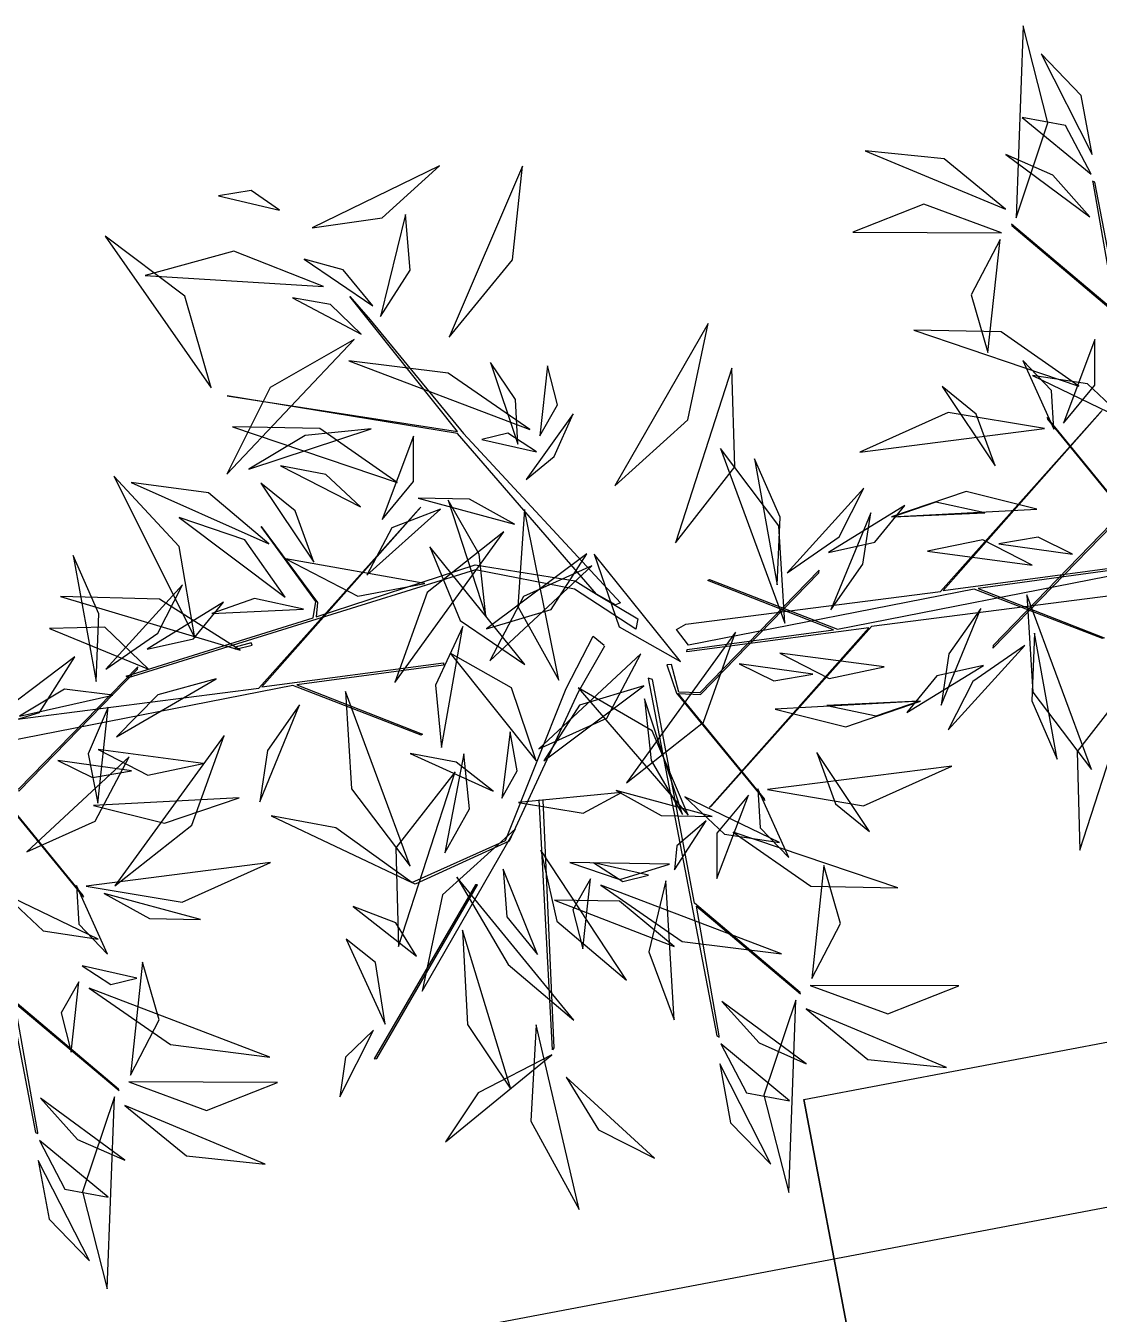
# Model space of a CAD drawing. Header units: centimetres. Extents: x 197412 to 267601, y -375791 to -305433.
# Drawn here: x 206212 to 207327, y -317292 to -315953 of the extents above; entities that cross this region are included whole.
import ezdxf

# ---------------------------------------------------------------- set-up
doc = ezdxf.new("R2010")
doc.units = ezdxf.units.CM
doc.linetypes.add('Style de ligne -6', pattern=[1.04164, 0.625, -0.20828, 0.06943, -0.13893])
doc.layers.add('3-BAT C-Niveau 0', color=250, linetype='Continuous')

# ---------------------------------------------------------------- blocks, each defined once
blk = doc.blocks.new('Groupe-244-1')
at = {"linetype": 'Continuous', "flags": 128}
for points in [[(12418.08, -44444.82), (12401.54, -44463.51), (12420.44, -44460.99), (12420.42, -44461.23), (12405.19, -44463.3), (12418.26, -44468.42), (12418.1, -44468.51), (12404.77, -44463.36), (12375.09, -44469.19), (12373.83, -44467.58), (12374.8, -44467.02), (12401.25, -44463.62), (12417.89, -44444.99)], [(12372.84, -44471.23), (12373.85, -44474.18), (12383.01, -44485.35), (12382.98, -44485.17), (12374.02, -44474.22), (12376.34, -44474.32), (12388.62, -44461.66), (12388.66, -44461.4), (12376.26, -44474.14), (12374.08, -44474.08), (12373.32, -44471.22)]]:
    blk.add_lwpolyline(points, close=True, dxfattribs=at)
blk.add_lwpolyline([(12378.26, -44509.81), (12375.9, -44496.33), (12386.73, -44505.45), (12386.67, -44505.31), (12375.69, -44496.02), (12371.34, -44472.76), (12370.89, -44472.63), (12378.04, -44509.8), (12378.28, -44509.92), (12378.27, -44509.85)], dxfattribs=at)
at = {"linetype": 'Continuous'}
for points in [[(12415.63, -44442.26, -207.25), (12407.57, -44436.64, -205.29), (12398.5, -44436.47, -201.98), (12398.5, -44436.47, -201.98), (12415.63, -44442.26, -207.25)], [(12414.04, -44446.11, -215.21), (12417.31, -44442.16, -213.09), (12417.31, -44437.43, -210.46), (12417.31, -44437.43, -210.46), (12414.04, -44446.11, -215.21)], [(12406.95, -44450.54, -210.84), (12405, -44445.21, -209.98), (12401.45, -44442.32, -207.2), (12401.45, -44442.32, -207.2), (12406.95, -44450.54, -210.84)], [(12424.84, -44456.13, -200.44), (12424.14, -44449.72, -199.26), (12420.9, -44444.11, -200.49), (12420.9, -44444.11, -200.49), (12424.84, -44456.13, -200.44)], [(12384.32, -44462.93, -183.78), (12384.6, -44455.9, -183.14), (12381.95, -44449.84, -184.94), (12381.95, -44449.84, -184.94), (12384.32, -44462.93, -183.78)], [(12424.91, -44457.48, -200.73), (12431.61, -44455.47, -197.34), (12435.31, -44449.68, -193.77), (12435.31, -44449.68, -193.77), (12424.91, -44457.48, -200.73)], [(12424.91, -44457.48, -200.73), (12431.61, -44455.47, -197.34), (12435.31, -44449.68, -193.77), (12435.31, -44449.68, -193.77), (12424.91, -44457.48, -200.73)], [(12385.33, -44461.66, -176.88), (12390.74, -44457.93, -176.9), (12393.3, -44452.89, -174.04), (12393.3, -44452.89, -174.04), (12385.33, -44461.66, -176.88)], [(12389.63, -44459.58, -161.32), (12394.46, -44458.5, -161.24), (12397.57, -44454.68, -160.95), (12397.57, -44454.68, -160.95), (12389.63, -44459.58, -161.32)], [(12405.88, -44455.43, -223.21), (12400.78, -44454.33, -222.61), (12396.35, -44455.87, -220.88), (12396.35, -44455.87, -220.88), (12405.88, -44455.43, -223.21)], [(12405.88, -44455.43, -223.21), (12400.78, -44454.33, -222.61), (12396.35, -44455.87, -220.88), (12396.35, -44455.87, -220.88), (12405.88, -44455.43, -223.21)], [(12439.45, -44473.46, -204.31), (12447.44, -44467.16, -204.16), (12450.79, -44457.82, -202.67), (12450.79, -44457.82, -202.67), (12439.45, -44473.46, -204.31)], [(12430.07, -44471.17, -210.57), (12427.49, -44463.6, -206.9), (12421.12, -44460.01, -202.54), (12421.12, -44460.01, -202.54), (12430.07, -44471.17, -210.57)], [(12430.32, -44469.95, -217.22), (12437.4, -44466.76, -219.34), (12440.93, -44460.05, -221.55), (12440.93, -44460.05, -221.55), (12430.32, -44469.95, -217.22)], [(12371.74, -44468.19, -200.73), (12378.43, -44466.18, -197.34), (12382.13, -44460.39, -193.77), (12382.13, -44460.39, -193.77), (12371.74, -44468.19, -200.73)], [(12371.74, -44468.19, -200.73), (12378.43, -44466.18, -197.34), (12382.13, -44460.39, -193.77), (12382.13, -44460.39, -193.77), (12371.74, -44468.19, -200.73)], [(12410.25, -44463.97, -225.36), (12410.88, -44474.09, -224.7), (12416.96, -44482.13, -224), (12416.96, -44482.13, -224), (12410.25, -44463.97, -225.36)], [(12405.47, -44465.38, -228.81), (12402.15, -44470.12, -229.15), (12401.35, -44475.44, -227.32), (12401.35, -44475.44, -227.32), (12405.47, -44465.38, -228.81)], [(12386.27, -44484.17, -204.31), (12394.26, -44477.87, -204.16), (12397.62, -44468.54, -202.67), (12397.62, -44468.54, -202.67), (12386.27, -44484.17, -204.31)], [(12377.14, -44480.66, -217.22), (12384.23, -44477.47, -219.34), (12387.76, -44470.76, -221.55), (12387.76, -44470.76, -221.55), (12377.14, -44480.66, -217.22)], [(12384.56, -44470.02, -186.16), (12389.7, -44472.66, -185.75), (12395.44, -44471.45, -185.13), (12395.44, -44471.45, -185.13), (12384.56, -44470.02, -186.16)], [(12380.35, -44471.15, -197.01), (12383.94, -44472.91, -196.39), (12388.02, -44472.22, -196.61), (12388.02, -44472.22, -196.61), (12380.35, -44471.15, -197.01)], [(12421.63, -44472.32, -220.85), (12415.47, -44480.24, -221.31), (12415.75, -44490.5, -222.56), (12415.75, -44490.5, -222.56), (12421.63, -44472.32, -220.85)], [(12438.36, -44474.26, -204.62), (12443.05, -44476.88, -205.07), (12448.35, -44476.96, -204.23), (12448.35, -44476.96, -204.23), (12438.36, -44474.26, -204.62)], [(12384.07, -44475.84, -247.3), (12391.43, -44477.67, -244.69), (12399.19, -44475.02, -243.35), (12399.19, -44475.02, -243.35), (12384.07, -44475.84, -247.3)], [(12384.07, -44475.84, -247.3), (12391.43, -44477.67, -244.69), (12399.19, -44475.02, -243.35), (12399.19, -44475.02, -243.35), (12384.07, -44475.84, -247.3)], [(12427.92, -44478.26, -220.09), (12420.33, -44485.13, -220.53), (12418.22, -44495.14, -219.34), (12418.22, -44495.14, -219.34), (12427.92, -44478.26, -220.09)], [(12383.29, -44484.21, -179.52), (12393.27, -44485.88, -178.73), (12402.45, -44481.76, -177.91), (12402.45, -44481.76, -177.91), (12383.29, -44484.21, -179.52)], [(12436.05, -44481.79, -212.09), (12439.05, -44483.72, -209.87), (12441.73, -44483.08, -207.1), (12441.73, -44483.08, -207.1), (12436.05, -44481.79, -212.09)], [(12436.05, -44481.79, -212.09), (12439.05, -44483.72, -209.87), (12441.73, -44483.08, -207.1), (12441.73, -44483.08, -207.1), (12436.05, -44481.79, -212.09)], [(12382.3, -44484.13, -179.83), (12382.55, -44488.17, -178.67), (12385.52, -44491.27, -177.99), (12385.52, -44491.27, -177.99), (12382.3, -44484.13, -179.83)], [(12435.71, -44483.45, -213.12), (12433.87, -44486.68, -210.71), (12434.91, -44490.74, -208.62), (12434.91, -44490.74, -208.62), (12435.71, -44483.45, -213.12)], [(12435.71, -44483.45, -213.12), (12433.87, -44486.68, -210.71), (12434.91, -44490.74, -208.62), (12434.91, -44490.74, -208.62), (12435.71, -44483.45, -213.12)], [(12436.77, -44484.1, -212.64), (12445.23, -44489.95, -211.07), (12455.56, -44491.25, -212.06), (12455.56, -44491.25, -212.06), (12436.77, -44484.1, -212.64)], [(12436.77, -44484.1, -212.64), (12445.23, -44489.95, -211.07), (12455.56, -44491.25, -212.06), (12455.56, -44491.25, -212.06), (12436.77, -44484.1, -212.64)], [(12374.7, -44484.97, -207.06), (12378.82, -44488.85, -208.24), (12384.53, -44489.71, -209.24), (12384.53, -44489.71, -209.24), (12374.7, -44484.97, -207.06)], [(12385.18, -44484.97, -204.62), (12389.87, -44487.59, -205.07), (12395.17, -44487.67, -204.23), (12395.17, -44487.67, -204.23), (12385.18, -44484.97, -204.62)], [(12387.89, -44503.85, -181.99), (12390.89, -44498.11, -181.12), (12389.16, -44492.11, -179.03), (12389.16, -44492.11, -179.03), (12387.89, -44503.85, -181.99)], [(12382.87, -44492.5, -212.09), (12385.87, -44494.43, -209.87), (12388.56, -44493.79, -207.1), (12388.56, -44493.79, -207.1), (12382.87, -44492.5, -212.09)], [(12382.87, -44492.5, -212.09), (12385.87, -44494.43, -209.87), (12388.56, -44493.79, -207.1), (12388.56, -44493.79, -207.1), (12382.87, -44492.5, -212.09)], [(12382.54, -44494.16, -213.12), (12380.69, -44497.39, -210.71), (12381.74, -44501.45, -208.62), (12381.74, -44501.45, -208.62), (12382.54, -44494.16, -213.12)], [(12382.54, -44494.16, -213.12), (12380.69, -44497.39, -210.71), (12381.74, -44501.45, -208.62), (12381.74, -44501.45, -208.62), (12382.54, -44494.16, -213.12)], [(12383.6, -44494.81, -212.64), (12392.05, -44500.66, -211.07), (12402.38, -44501.97, -212.06), (12402.38, -44501.97, -212.06), (12383.6, -44494.81, -212.64)], [(12383.6, -44494.81, -212.64), (12392.05, -44500.66, -211.07), (12402.38, -44501.97, -212.06), (12402.38, -44501.97, -212.06), (12383.6, -44494.81, -212.64)], [(12387.73, -44504.55, -182.25), (12395.8, -44507.52, -178.08), (12403.19, -44504.61, -173.29), (12403.19, -44504.61, -173.29), (12387.73, -44504.55, -182.25)], [(12378.56, -44506.23, -186.97), (12382.41, -44510.53, -187.38), (12387.3, -44512.7, -185.5), (12387.3, -44512.7, -185.5), (12378.56, -44506.23, -186.97)], [(12386.23, -44506.1, -186.41), (12382.93, -44515.97, -187.61), (12385.49, -44526.07, -186.97), (12385.49, -44526.07, -186.97), (12386.23, -44506.1, -186.41)], [(12387.32, -44507, -186.4), (12393.71, -44512.25, -186.75), (12401.91, -44513.09, -187), (12401.91, -44513.09, -187), (12387.32, -44507, -186.4)], [(12378.44, -44510.64, -174.58), (12381.09, -44515.72, -172.2), (12385.59, -44516.54, -168.43), (12385.59, -44516.54, -168.43), (12378.44, -44510.64, -174.58)], [(12378.32, -44512.71, -174.84), (12379.46, -44518.83, -175.45), (12383.64, -44523.14, -176.76), (12383.64, -44523.14, -176.76), (12378.32, -44512.71, -174.84)]]:
    blk.add_polyline3d(points, dxfattribs=at)
blk = doc.blocks.new('Groupe-245-1')
at = {"linetype": 'Continuous', "flags": 128}
for points in [[(12487.9, -44411.05), (12490.26, -44424.53), (12479.44, -44415.41), (12479.49, -44415.55), (12490.47, -44424.84), (12494.82, -44448.1), (12495.27, -44448.23), (12488.12, -44411.06), (12487.88, -44410.94), (12487.9, -44411.01)], [(12437.16, -44459.26), (12434.42, -44464.05), (12427.27, -44479.53), (12417.47, -44484), (12417.13, -44483.83), (12426.87, -44479.46), (12433.18, -44463.68), (12435.98, -44458.24), (12437.11, -44459.16)], [(12449.07, -44499.78), (12446.71, -44486.3), (12457.53, -44495.42), (12457.48, -44495.28), (12446.5, -44485.99), (12442.15, -44462.73), (12441.7, -44462.6), (12448.85, -44499.77), (12449.09, -44499.89), (12449.07, -44499.81)]]:
    blk.add_lwpolyline(points, dxfattribs=at)
for points in [[(12440.4, -44457.5), (12434.04, -44453.34), (12423.75, -44451.33), (12387.65, -44462.56), (12387.45, -44462.38), (12406.9, -44456.34), (12407.17, -44454.63), (12401.49, -44446.82), (12407.34, -44454.72), (12407.19, -44456.23), (12423.71, -44450.8), (12434.11, -44452.47), (12436.33, -44453.85), (12421.89, -44437.15), (12397.95, -44433.26), (12421.88, -44436.96), (12410.69, -44422.93), (12412.8, -44425.35), (12422.52, -44437.16), (12438.81, -44454.77), (12438.3, -44454.96), (12436.33, -44453.85), (12440.63, -44456.44)], [(12488.89, -44434.79), (12472.35, -44453.48), (12491.24, -44450.96), (12491.23, -44451.2), (12476, -44453.27), (12489.07, -44458.39), (12488.91, -44458.48), (12475.57, -44453.33), (12445.9, -44459.15), (12444.63, -44457.55), (12445.6, -44456.99), (12472.06, -44453.59), (12488.7, -44434.96)], [(12493.32, -44449.63), (12492.31, -44446.68), (12483.15, -44435.51), (12483.18, -44435.69), (12492.14, -44446.64), (12489.82, -44446.54), (12477.55, -44459.2), (12477.5, -44459.46), (12489.9, -44446.72), (12492.08, -44446.77), (12492.84, -44449.64)], [(12443.65, -44461.2), (12444.65, -44464.15), (12453.82, -44475.32), (12453.78, -44475.14), (12444.83, -44464.19), (12447.14, -44464.29), (12459.42, -44451.63), (12459.47, -44451.37), (12447.07, -44464.11), (12444.89, -44464.05), (12444.12, -44461.19)], [(12448.08, -44476.04), (12464.62, -44457.35), (12445.72, -44459.87), (12445.74, -44459.63), (12460.97, -44457.56), (12447.9, -44452.44), (12448.06, -44452.35), (12461.39, -44457.5), (12491.07, -44451.67), (12492.34, -44453.28), (12491.36, -44453.83), (12464.91, -44457.24), (12448.27, -44475.87)], [(12431.89, -44501.01), (12431.77, -44501.23), (12430.36, -44475.25), (12430.74, -44475.28)], [(12423.95, -44484.07), (12423.77, -44484.07), (12413.24, -44502.16), (12413.51, -44502.12)]]:
    blk.add_lwpolyline(points, close=True, dxfattribs=at)
at = {"linetype": 'Continuous'}
for points in [[(12479.93, -44414.76, -186.41), (12483.24, -44404.89, -187.61), (12480.67, -44394.79, -186.97), (12480.67, -44394.79, -186.97), (12479.93, -44414.76, -186.41)], [(12487.84, -44408.15, -174.84), (12486.7, -44402.03, -175.45), (12482.53, -44397.71, -176.76), (12482.53, -44397.71, -176.76), (12487.84, -44408.15, -174.84)], [(12487.72, -44410.22, -174.58), (12485.07, -44405.14, -172.2), (12480.57, -44404.32, -168.43), (12480.57, -44404.32, -168.43), (12487.72, -44410.22, -174.58)], [(12478.84, -44413.86, -186.4), (12472.46, -44408.61, -186.75), (12464.25, -44407.77, -187), (12464.25, -44407.77, -187), (12478.84, -44413.86, -186.4)], [(12487.6, -44414.63, -186.97), (12483.75, -44410.33, -187.38), (12478.86, -44408.16, -185.5), (12478.86, -44408.16, -185.5), (12487.6, -44414.63, -186.97)], [(12406.78, -44415.8, -212.86), (12414.05, -44414.74, -209.91), (12420.01, -44409.33, -208.14), (12420.01, -44409.33, -208.14), (12406.78, -44415.8, -212.86)], [(12406.78, -44415.8, -212.86), (12414.05, -44414.74, -209.91), (12420.01, -44409.33, -208.14), (12420.01, -44409.33, -208.14), (12406.78, -44415.8, -212.86)], [(12421.03, -44427.16, -223.66), (12427.59, -44419.13, -222.36), (12428.65, -44409.39, -219.58), (12428.65, -44409.39, -219.58), (12421.03, -44427.16, -223.66)], [(12403.38, -44413.97, -211.21), (12400.43, -44411.9, -209.03), (12397.05, -44412.48, -206.71), (12397.05, -44412.48, -206.71), (12403.38, -44413.97, -211.21)], [(12403.38, -44413.97, -211.21), (12400.43, -44411.9, -209.03), (12397.05, -44412.48, -206.71), (12397.05, -44412.48, -206.71), (12403.38, -44413.97, -211.21)], [(12413.89, -44424.99, -232.48), (12416.96, -44420.18, -232.45), (12416.49, -44414.42, -231.83), (12416.49, -44414.42, -231.83), (12413.89, -44424.99, -232.48)], [(12478.43, -44416.31, -182.25), (12470.36, -44413.34, -178.08), (12462.98, -44416.25, -173.29), (12462.98, -44416.25, -173.29), (12478.43, -44416.31, -182.25)], [(12396.27, -44432.42, -215.07), (12393.54, -44422.9, -213.8), (12385.27, -44416.66, -214.42), (12385.27, -44416.66, -214.42), (12396.27, -44432.42, -215.07)], [(12478.27, -44417.01, -181.99), (12475.27, -44422.75, -181.12), (12477, -44428.74, -179.03), (12477, -44428.74, -179.03), (12478.27, -44417.01, -181.99)], [(12407.95, -44421.9, -228.35), (12398.64, -44418.23, -229.1), (12389.43, -44420.75, -232.12), (12389.43, -44420.75, -232.12), (12407.95, -44421.9, -228.35)], [(12413.08, -44423.89, -232.75), (12410.02, -44420.15, -233.5), (12405.96, -44419.05, -235.42), (12405.96, -44419.05, -235.42), (12413.08, -44423.89, -232.75)], [(12411.87, -44426.85, -229.3), (12408.68, -44423.77, -228.25), (12404.74, -44423.07, -226.49), (12404.74, -44423.07, -226.49), (12411.87, -44426.85, -229.3)], [(12438.24, -44442.6, -220.09), (12445.83, -44435.73, -220.53), (12447.94, -44425.72, -219.34), (12447.94, -44425.72, -219.34), (12438.24, -44442.6, -220.09)], [(12486.44, -44432.23, -207.25), (12478.38, -44426.61, -205.29), (12469.31, -44426.44, -201.98), (12469.31, -44426.44, -201.98), (12486.44, -44432.23, -207.25)], [(12411.15, -44427.4, -228.97), (12402.43, -44432.4, -227.8), (12397.91, -44441.4, -227.09), (12397.91, -44441.4, -227.09), (12411.15, -44427.4, -228.97)], [(12484.85, -44436.08, -215.21), (12488.12, -44432.13, -213.09), (12488.12, -44427.4, -210.46), (12488.12, -44427.4, -210.46), (12484.85, -44436.08, -215.21)], [(12429.39, -44436.76, -212.64), (12420.93, -44430.91, -211.07), (12410.6, -44429.61, -212.06), (12410.6, -44429.61, -212.06), (12429.39, -44436.76, -212.64)], [(12429.39, -44436.76, -212.64), (12420.93, -44430.91, -211.07), (12410.6, -44429.61, -212.06), (12410.6, -44429.61, -212.06), (12429.39, -44436.76, -212.64)], [(12428.14, -44438.26, -172.05), (12427.92, -44433.62, -171.7), (12425.3, -44429.78, -172.02), (12425.3, -44429.78, -172.02), (12428.14, -44438.26, -172.05)], [(12428.14, -44438.26, -172.05), (12427.92, -44433.62, -171.7), (12425.3, -44429.78, -172.02), (12425.3, -44429.78, -172.02), (12428.14, -44438.26, -172.05)], [(12430.45, -44437.41, -213.12), (12432.29, -44434.18, -210.71), (12431.25, -44430.12, -208.62), (12431.25, -44430.12, -208.62), (12430.45, -44437.41, -213.12)], [(12430.45, -44437.41, -213.12), (12432.29, -44434.18, -210.71), (12431.25, -44430.12, -208.62), (12431.25, -44430.12, -208.62), (12430.45, -44437.41, -213.12)], [(12444.54, -44448.54, -220.85), (12450.69, -44440.62, -221.31), (12450.41, -44430.36, -222.56), (12450.41, -44430.36, -222.56), (12444.54, -44448.54, -220.85)], [(12483.86, -44436.73, -179.83), (12483.61, -44432.69, -178.67), (12480.65, -44429.59, -177.99), (12480.65, -44429.59, -177.99), (12483.86, -44436.73, -179.83)], [(12491.46, -44435.89, -207.06), (12487.34, -44432.01, -208.24), (12481.64, -44431.15, -209.24), (12481.64, -44431.15, -209.24), (12491.46, -44435.89, -207.06)], [(12477.76, -44440.51, -210.84), (12475.8, -44435.17, -209.98), (12472.26, -44432.29, -207.2), (12472.26, -44432.29, -207.2), (12477.76, -44440.51, -210.84)], [(12429.02, -44441.96, -171.59), (12431.93, -44439.56, -169.03), (12433.89, -44435.11, -167.96), (12433.89, -44435.11, -167.96), (12429.02, -44441.96, -171.59)], [(12482.87, -44436.65, -179.52), (12472.89, -44434.98, -178.73), (12463.71, -44439.1, -177.91), (12463.71, -44439.1, -177.91), (12482.87, -44436.65, -179.52)], [(12412.93, -44436.67, -196.26), (12406.07, -44437.39, -195.05), (12400.21, -44440.87, -196.39), (12400.21, -44440.87, -196.39), (12412.93, -44436.67, -196.26)], [(12430.11, -44439.07, -212.09), (12427.11, -44437.14, -209.87), (12424.43, -44437.78, -207.1), (12424.43, -44437.78, -207.1), (12430.11, -44439.07, -212.09)], [(12430.11, -44439.07, -212.09), (12427.11, -44437.14, -209.87), (12424.43, -44437.78, -207.1), (12424.43, -44437.78, -207.1), (12430.11, -44439.07, -212.09)], [(12455.91, -44456.89, -225.36), (12455.28, -44446.77, -224.7), (12449.2, -44438.73, -224), (12449.2, -44438.73, -224), (12455.91, -44456.89, -225.36)], [(12455.12, -44452.9, -183.78), (12455.41, -44445.87, -183.14), (12452.76, -44439.81, -184.94), (12452.76, -44439.81, -184.94), (12455.12, -44452.9, -183.78)], [(12411.81, -44444.8, -195.33), (12408.21, -44441.42, -195.1), (12403.48, -44440.54, -194.26), (12403.48, -44440.54, -194.26), (12411.81, -44444.8, -195.33)], [(12394.59, -44458.41, -194.97), (12392.97, -44448.91, -192.57), (12386.17, -44441.61, -191.31), (12386.17, -44441.61, -191.31), (12394.59, -44458.41, -194.97)], [(12402.28, -44448.63, -201.48), (12396.02, -44443.33, -202.35), (12387.98, -44442.26, -201.76), (12387.98, -44442.26, -201.76), (12402.28, -44448.63, -201.48)], [(12427.8, -44446.6, -204.62), (12423.12, -44443.98, -205.07), (12417.81, -44443.9, -204.23), (12417.81, -44443.9, -204.23), (12427.8, -44446.6, -204.62)], [(12456.13, -44451.63, -176.88), (12461.55, -44447.9, -176.9), (12464.11, -44442.86, -174.04), (12464.11, -44442.86, -174.04), (12456.13, -44451.63, -176.88)], [(12482.09, -44445.02, -247.3), (12474.73, -44443.19, -244.69), (12466.97, -44445.84, -243.35), (12466.97, -44445.84, -243.35), (12482.09, -44445.02, -247.3)], [(12482.09, -44445.02, -247.3), (12474.73, -44443.19, -244.69), (12466.97, -44445.84, -243.35), (12466.97, -44445.84, -243.35), (12482.09, -44445.02, -247.3)], [(12420.11, -44445.04, -184.69), (12415.05, -44446.96, -183.17), (12412.48, -44451.88, -181.63), (12412.48, -44451.88, -181.63), (12420.11, -44445.04, -184.69)], [(12428.84, -44445.08, -176.08), (12428.17, -44455.16, -174.79), (12432.43, -44462.8, -170.69), (12432.43, -44462.8, -170.69), (12428.84, -44445.08, -176.08)], [(12460.44, -44449.55, -161.32), (12465.26, -44448.47, -161.24), (12468.38, -44444.65, -160.95), (12468.38, -44444.65, -160.95), (12460.44, -44449.55, -161.32)], [(12476.69, -44445.4, -223.21), (12471.59, -44444.3, -222.61), (12467.16, -44445.84, -220.88), (12467.16, -44445.84, -220.88), (12476.69, -44445.4, -223.21)], [(12476.69, -44445.4, -223.21), (12471.59, -44444.3, -222.61), (12467.16, -44445.84, -220.88), (12467.16, -44445.84, -220.88), (12476.69, -44445.4, -223.21)], [(12403.96, -44454.16, -207.16), (12399.79, -44448.23, -205.48), (12392.97, -44445.89, -203.83), (12392.97, -44445.89, -203.83), (12403.96, -44454.16, -207.16)], [(12403.96, -44454.16, -207.16), (12399.79, -44448.23, -205.48), (12392.97, -44445.89, -203.83), (12392.97, -44445.89, -203.83), (12403.96, -44454.16, -207.16)], [(12460.69, -44455.48, -228.81), (12464.01, -44450.74, -229.15), (12464.82, -44445.42, -227.32), (12464.82, -44445.42, -227.32), (12460.69, -44455.48, -228.81)], [(12426.71, -44447.4, -204.31), (12418.72, -44453.7, -204.16), (12415.37, -44463.04, -202.67), (12415.37, -44463.04, -202.67), (12426.71, -44447.4, -204.31)], [(12485.81, -44449.71, -197.01), (12482.22, -44447.95, -196.39), (12478.15, -44448.64, -196.61), (12478.15, -44448.64, -196.61), (12485.81, -44449.71, -197.01)], [(12419.01, -44448.95, -205.3), (12422.15, -44456.59, -204.92), (12428.87, -44461.18, -203.9), (12428.87, -44461.18, -203.9), (12419.01, -44448.95, -205.3)], [(12481.6, -44450.84, -186.16), (12476.46, -44448.2, -185.75), (12470.73, -44449.41, -185.13), (12470.73, -44449.41, -185.13), (12481.6, -44450.84, -186.16)], [(12404.03, -44450.2, -188.89), (12411.53, -44454.07, -185.79), (12418.49, -44452.76, -181.22), (12418.49, -44452.76, -181.22), (12404.03, -44450.2, -188.89)], [(12436.09, -44449.69, -210.57), (12438.67, -44457.26, -206.9), (12445.05, -44460.85, -202.54), (12445.05, -44460.85, -202.54), (12436.09, -44449.69, -210.57)], [(12435.84, -44450.91, -217.22), (12428.76, -44454.1, -219.34), (12425.23, -44460.81, -221.55), (12425.23, -44460.81, -221.55), (12435.84, -44450.91, -217.22)], [(12399.3, -44459.67, -206.43), (12390.9, -44454.39, -204.4), (12380.64, -44454.12, -204.36), (12380.64, -44454.12, -204.36), (12399.3, -44459.67, -206.43)], [(12399.3, -44459.67, -206.43), (12390.9, -44454.39, -204.4), (12380.64, -44454.12, -204.36), (12380.64, -44454.12, -204.36), (12399.3, -44459.67, -206.43)], [(12481.05, -44453.94, -225.36), (12481.68, -44464.06, -224.7), (12487.76, -44472.1, -224), (12487.76, -44472.1, -224), (12481.05, -44453.94, -225.36)], [(12476.28, -44455.35, -228.81), (12472.96, -44460.08, -229.15), (12472.15, -44465.41, -227.32), (12472.15, -44465.41, -227.32), (12476.28, -44455.35, -228.81)], [(12389.76, -44461.66, -194.21), (12385.23, -44457.29, -192.81), (12379.47, -44457.43, -190.06), (12379.47, -44457.43, -190.06), (12389.76, -44461.66, -194.21)], [(12389.76, -44461.66, -194.21), (12385.23, -44457.29, -192.81), (12379.47, -44457.43, -190.06), (12379.47, -44457.43, -190.06), (12389.76, -44461.66, -194.21)], [(12422.45, -44457.23, -185.42), (12419.59, -44463.33, -185.31), (12420.23, -44469.79, -184.01), (12420.23, -44469.79, -184.01), (12422.45, -44457.23, -185.42)], [(12481.84, -44457.93, -183.78), (12481.56, -44464.96, -183.14), (12484.21, -44471.02, -184.94), (12484.21, -44471.02, -184.94), (12481.84, -44457.93, -183.78)], [(12400.55, -44459.15, -203.84), (12400.44, -44458.93, -203.87), (12398.77, -44459.38, -202.04), (12398.86, -44459.59, -202.02), (12400.55, -44459.15, -203.84)], [(12455.37, -44459.99, -186.16), (12460.5, -44462.63, -185.75), (12466.24, -44461.42, -185.13), (12466.24, -44461.42, -185.13), (12455.37, -44459.99, -186.16)], [(12480.83, -44459.2, -176.88), (12475.42, -44462.93, -176.9), (12472.86, -44467.97, -174.04), (12472.86, -44467.97, -174.04), (12480.83, -44459.2, -176.88)], [(12451.15, -44461.11, -197.01), (12454.75, -44462.88, -196.39), (12458.82, -44462.19, -196.61), (12458.82, -44462.19, -196.61), (12451.15, -44461.11, -197.01)], [(12476.53, -44461.28, -161.32), (12471.71, -44462.36, -161.24), (12468.59, -44466.18, -160.95), (12468.59, -44466.18, -160.95), (12476.53, -44461.28, -161.32)], [(12396.79, -44462.65, -199.98), (12390.76, -44464.31, -200.36), (12386.45, -44468.7, -199.46), (12386.45, -44468.7, -199.46), (12396.79, -44462.65, -199.98)], [(12492.43, -44462.29, -220.85), (12486.28, -44470.21, -221.31), (12486.56, -44480.47, -222.56), (12486.56, -44480.47, -222.56), (12492.43, -44462.29, -220.85)], [(12386.06, -44464.37, -183.73), (12381.06, -44463.73, -181.29), (12376.38, -44466.55, -179.52), (12376.38, -44466.55, -179.52), (12386.06, -44464.37, -183.73)], [(12441.25, -44463.38, -200.73), (12434.55, -44465.39, -197.34), (12430.85, -44471.18, -193.77), (12430.85, -44471.18, -193.77), (12441.25, -44463.38, -200.73)], [(12441.25, -44463.38, -200.73), (12434.55, -44465.39, -197.34), (12430.85, -44471.18, -193.77), (12430.85, -44471.18, -193.77), (12441.25, -44463.38, -200.73)], [(12445.84, -44476.85, -178.9), (12442.13, -44468.08, -176.01), (12434.41, -44463.6, -172.29), (12434.41, -44463.6, -172.29), (12445.84, -44476.85, -178.9)], [(12445.84, -44476.85, -178.9), (12442.13, -44468.08, -176.01), (12434.41, -44463.6, -172.29), (12434.41, -44463.6, -172.29), (12445.84, -44476.85, -178.9)], [(12441.32, -44464.73, -200.44), (12442.02, -44471.14, -199.26), (12445.27, -44476.75, -200.49), (12445.27, -44476.75, -200.49), (12441.32, -44464.73, -200.44)], [(12454.88, -44465.81, -247.3), (12462.24, -44467.64, -244.69), (12470, -44464.99, -243.35), (12470, -44464.99, -243.35), (12454.88, -44465.81, -247.3)], [(12454.88, -44465.81, -247.3), (12462.24, -44467.64, -244.69), (12470, -44464.99, -243.35), (12470, -44464.99, -243.35), (12454.88, -44465.81, -247.3)], [(12460.28, -44465.43, -223.21), (12465.38, -44466.52, -222.61), (12469.81, -44464.99, -220.88), (12469.81, -44464.99, -220.88), (12460.28, -44465.43, -223.21)], [(12460.28, -44465.43, -223.21), (12465.38, -44466.52, -222.61), (12469.81, -44464.99, -220.88), (12469.81, -44464.99, -220.88), (12460.28, -44465.43, -223.21)], [(12385.57, -44465.62, -183.47), (12383.49, -44470.46, -183.7), (12384.51, -44475.58, -184.07), (12384.51, -44475.58, -184.07), (12385.57, -44465.62, -183.47)], [(12385.57, -44465.62, -183.47), (12383.49, -44470.46, -183.7), (12384.51, -44475.58, -184.07), (12384.51, -44475.58, -184.07), (12385.57, -44465.62, -183.47)], [(12426.49, -44475.05, -202.35), (12428.08, -44472.23, -200.21), (12427.37, -44468.18, -199.09), (12427.37, -44468.18, -199.09), (12426.49, -44475.05, -202.35)], [(12425.59, -44474.35, -202.12), (12421.76, -44471.31, -201.54), (12416.97, -44470.44, -202.14), (12416.97, -44470.44, -202.14), (12425.59, -44474.35, -202.12)], [(12420.58, -44480.75, -199.77), (12423.14, -44476.18, -197.57), (12422.56, -44470.47, -196.35), (12422.56, -44470.47, -196.35), (12420.58, -44480.75, -199.77)], [(12459.21, -44470.32, -210.84), (12461.16, -44475.65, -209.98), (12464.71, -44478.54, -207.2), (12464.71, -44478.54, -207.2), (12459.21, -44470.32, -210.84)], [(12454.09, -44474.18, -179.52), (12464.08, -44475.85, -178.73), (12473.26, -44471.73, -177.91), (12473.26, -44471.73, -177.91), (12454.09, -44474.18, -179.52)], [(12428.21, -44475.51, -198.87), (12434.94, -44476.61, -195.41), (12438.94, -44474.47, -190.33), (12438.94, -44474.47, -190.33), (12428.21, -44475.51, -198.87)], [(12452.12, -44474.75, -215.21), (12448.85, -44478.7, -213.09), (12448.85, -44483.43, -210.46), (12448.85, -44483.43, -210.46), (12452.12, -44474.75, -215.21)], [(12453.1, -44474.1, -179.83), (12453.35, -44478.14, -178.67), (12456.32, -44481.23, -177.99), (12456.32, -44481.23, -177.99), (12453.1, -44474.1, -179.83)], [(12445.51, -44474.93, -207.06), (12449.62, -44478.82, -208.24), (12455.33, -44479.68, -209.24), (12455.33, -44479.68, -209.24), (12445.51, -44474.93, -207.06)], [(12417.13, -44483.83, -197.23), (12409.25, -44478.16, -194.28), (12402.51, -44476.89, -188.42), (12402.51, -44476.89, -188.42), (12417.13, -44483.83, -197.23)], [(12447.71, -44477.43, -177.75), (12444.68, -44480.01, -175.38), (12444.42, -44482.5, -172.12), (12444.42, -44482.5, -172.12), (12447.71, -44477.43, -177.75)], [(12450.53, -44478.6, -207.25), (12458.59, -44484.22, -205.29), (12467.66, -44484.39, -201.98), (12467.66, -44484.39, -201.98), (12450.53, -44478.6, -207.25)], [(12430.55, -44480.47, -233.25), (12432.22, -44487.85, -238.65), (12439.44, -44493.97, -241.93), (12439.44, -44493.97, -241.93), (12430.55, -44480.47, -233.25)], [(12426.63, -44482.43, -207.72), (12427.01, -44487.4, -206.62), (12430.2, -44491.3, -205.86), (12430.2, -44491.3, -205.86), (12426.63, -44482.43, -207.72)], [(12433.56, -44481.74, -229.03), (12438.76, -44483.53, -227.48), (12443.9, -44481.91, -225.66), (12443.9, -44481.91, -225.66), (12433.56, -44481.74, -229.03)], [(12458.7, -44493.82, -181.99), (12461.7, -44488.08, -181.12), (12459.97, -44482.08, -179.03), (12459.97, -44482.08, -179.03), (12458.7, -44493.82, -181.99)], [(12421.82, -44483.27, -210.1), (12427.16, -44492.35, -209.96), (12433.96, -44498.14, -205.95), (12433.96, -44498.14, -205.95), (12421.82, -44483.27, -210.1)], [(12443.55, -44483.66, -200.41), (12441.77, -44491.05, -200.32), (12444.4, -44498.12, -200.54), (12444.4, -44498.12, -200.54), (12443.55, -44483.66, -200.41)], [(12417.62, -44491.5, -218.46), (12415.47, -44488.04, -216.39), (12411.03, -44486.31, -215.43), (12411.03, -44486.31, -215.43), (12417.62, -44491.5, -218.46)], [(12444.39, -44490.48, -189.87), (12438.73, -44485.78, -186.93), (12431.96, -44485.67, -183.27), (12431.96, -44485.67, -183.27), (12444.39, -44490.48, -189.87)], [(12422.42, -44488.79, -221.24), (12422.92, -44498.6, -218.96), (12427.42, -44505.32, -214.31), (12427.42, -44505.32, -214.31), (12422.42, -44488.79, -221.24)], [(12414.38, -44498.55, -202.5), (12413.36, -44492.15, -200.11), (12410.31, -44489.73, -195.35), (12410.31, -44489.73, -195.35), (12414.38, -44498.55, -202.5)], [(12458.53, -44494.52, -182.25), (12466.61, -44497.49, -178.08), (12473.99, -44494.58, -173.29), (12473.99, -44494.58, -173.29), (12458.53, -44494.52, -182.25)], [(12449.37, -44496.2, -186.97), (12453.22, -44500.5, -187.38), (12458.1, -44502.67, -185.5), (12458.1, -44502.67, -185.5), (12449.37, -44496.2, -186.97)], [(12457.03, -44496.06, -186.41), (12453.73, -44505.94, -187.61), (12456.3, -44516.04, -186.97), (12456.3, -44516.04, -186.97), (12457.03, -44496.06, -186.41)], [(12458.13, -44496.97, -186.4), (12464.51, -44502.22, -186.75), (12472.71, -44503.05, -187), (12472.71, -44503.05, -187), (12458.13, -44496.97, -186.4)], [(12430.06, -44498.64, -223.19), (12429.5, -44508.65, -225.59), (12434.52, -44517.82, -225.79), (12434.52, -44517.82, -225.79), (12430.06, -44498.64, -223.19)], [(12430.06, -44498.64, -223.19), (12429.5, -44508.65, -225.59), (12434.52, -44517.82, -225.79), (12434.52, -44517.82, -225.79), (12430.06, -44498.64, -223.19)], [(12413.14, -44499.19, -211.6), (12410.25, -44502, -211.07), (12409.67, -44506.1, -211.1), (12409.67, -44506.1, -211.1), (12413.14, -44499.19, -211.6)], [(12449.25, -44500.61, -174.58), (12451.9, -44505.69, -172.2), (12456.4, -44506.51, -168.43), (12456.4, -44506.51, -168.43), (12449.25, -44500.61, -174.58)], [(12431.69, -44501.73, -214.21), (12424.02, -44505.69, -211.43), (12420.63, -44510.78, -206.15), (12420.63, -44510.78, -206.15), (12431.69, -44501.73, -214.21)], [(12449.13, -44502.67, -174.84), (12450.27, -44508.8, -175.45), (12454.44, -44513.11, -176.76), (12454.44, -44513.11, -176.76), (12449.13, -44502.67, -174.84)], [(12433.17, -44504.08, -215.73), (12436.52, -44509.55, -216.78), (12442.35, -44512.49, -215.22), (12442.35, -44512.49, -215.22), (12433.17, -44504.08, -215.73)], [(12433.17, -44504.08, -215.73), (12436.52, -44509.55, -216.78), (12442.35, -44512.49, -215.22), (12442.35, -44512.49, -215.22), (12433.17, -44504.08, -215.73)]]:
    blk.add_polyline3d(points, dxfattribs=at)
blk = doc.blocks.new('Groupe-249-1')
for name in ['Groupe-245-1', 'Groupe-244-1']:
    blk.add_blockref(name, (0, 0))
blk = doc.blocks.new('Groupe-379-1')
at = {"linetype": 'Continuous'}
blk.add_line((12457.89, -44506.39), (12588.13, -44481.71), dxfattribs=at)
at = {"linetype": 'Style de ligne -6', "lineweight": 35, "ltscale": 50.8}
blk.add_line((12457.88, -44506.39), (12485.42, -44651.77), dxfattribs=at)

msp = doc.modelspace()

# ---------------------------------------------------------------- linework, layer by layer
at = {"layer": '3-BAT C-Niveau 0', "flags": 128}
msp.add_lwpolyline([(205565, -320010.2), (213361.5, -318533.7), (212905.6, -316126.6), (201192.4, -318344.7), (203611.5, -331182.8), (207540.1, -330438.1), (206580.6, -325371.5), (204123.9, -325836.8), (203379.6, -321906.6), (205836.1, -321441.4)], close=True, dxfattribs=at)

# ---------------------------------------------------------------- block references
at = {"layer": '3-BAT C-Niveau 0', "xscale": 10, "yscale": 10, "zscale": 10}
for name in ['Groupe-249-1', 'Groupe-379-1']:
    msp.add_blockref(name, (82441.7, 127994.6), dxfattribs=at)

doc.saveas('drawing.dxf')
